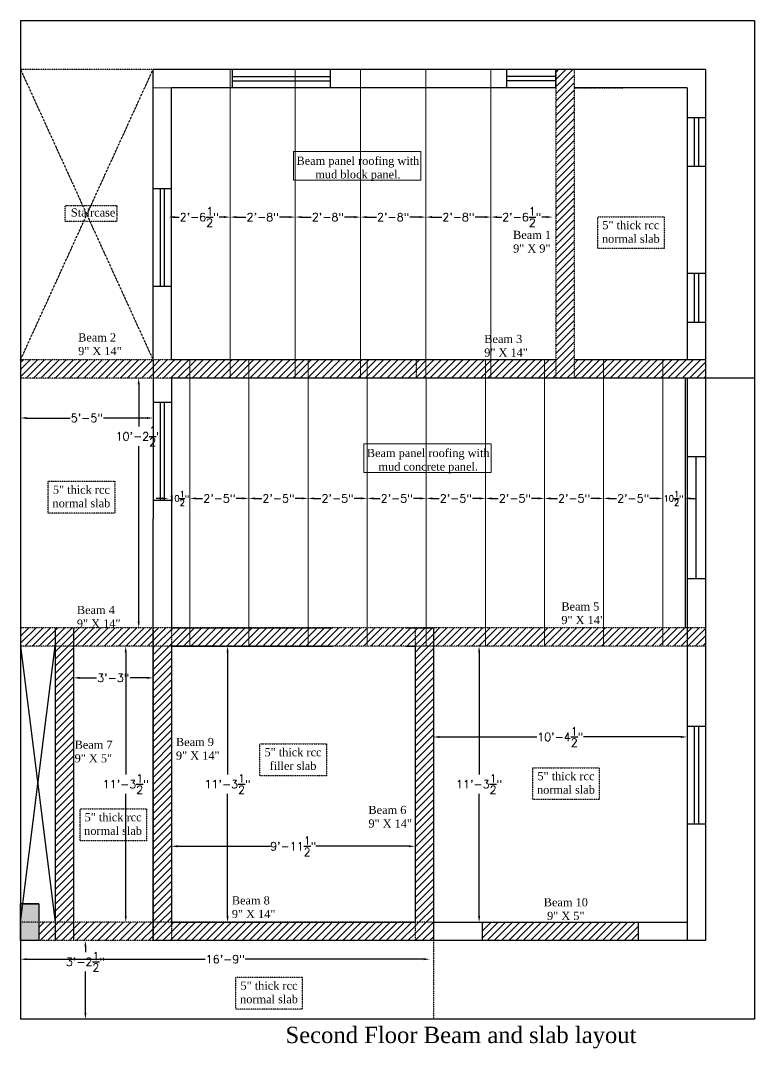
# Model space of a CAD drawing. Header units: inches. Extents: x 3138 to 7643, y -2566 to -151.
# Drawn here: x 6482 to 6842, y -2566 to -2061 of the extents above; entities that cross this region are included whole.
import ezdxf

# ---------------------------------------------------------------- set-up
doc = ezdxf.new("R2010")
doc.units = ezdxf.units.IN
doc.header["$LTSCALE"] = 0.1
doc.header["$MEASUREMENT"] = 0
doc.linetypes.add('DASHED', pattern=[0.75, 0.5, -0.25])
doc.linetypes.add('DASHED2', pattern=[0.375, 0.25, -0.125])
doc.layers.add('MH - Beam and slab layout', color=7, linetype='Continuous')
doc.layers.add('MH - Beams', color=3, linetype='DASHED2')
doc.layers.add('MH - Beam panel roof', color=5, linetype='Continuous', lineweight=0)
doc.styles.get("Standard").update_dxf_attribs({"font": 'Romanc.shx'})
doc.dimstyles.get("Standard").update_dxf_attribs({"dimtxt": 6, "dimasz": 3, "dimexe": 0, "dimexo": 0.0625, "dimgap": 0.09, "dimtad": 0, "dimtih": 1, "dimtoh": 1, "dimdec": 1, "dimzin": 0, "dimdsep": 46, "dimlunit": 4, "dimtxsty": 'Standard', "dimblk": 'DOT', "dimcen": 0.09, "dimse1": 1, "dimse2": 1, "dimadec": 0, "dimazin": 0, "dimtfac": 1, "dimtdec": 1, "dimtofl": 0, "dimtmove": 0, "dimatfit": 3, "dimldrblk": 'DOT', "dimfxl": 1, "dimtolj": 1, "dimtzin": 0, "dimarcsym": 0})
pattern_1 = [(45, (-21.2943, -1067.0794), (-1.76776695, 1.76776695), [])]

# ---------------------------------------------------------------- blocks, each defined once
blk = doc.blocks.new('*D448')
at = {"layer": 'Defpoints', "color": 0}
for p in [(6555.81, -2436.05), (6675.31, -2436.05), (6675.31, -2466.51)]:
    blk.add_point(p, dxfattribs=at)
at = {"layer": 'MH - Beam and slab layout', "color": 0, "lineweight": -2}
for p, q in [((6558.81, -2466.51), (6604.42, -2466.51)), ((6672.31, -2466.51), (6626.7, -2466.51))]:
    blk.add_line(p, q, dxfattribs=at)
at = {"layer": 'MH - Beam and slab layout', "color": 0}
for points in [[(6558.81, -2466.01), (6558.81, -2467.01), (6555.81, -2466.51)], [(6672.31, -2467.01), (6672.31, -2466.01), (6675.31, -2466.51)]]:
    blk.add_solid(points, dxfattribs=at)
at = {"layer": 'MH - Beam and slab layout', "color": 0, "insert": (6615.56, -2466.51), "char_height": 4, "attachment_point": 5}
blk.add_mtext('\\A1;9\'-11{\\H1.000000x;\\S1/2;}"', dxfattribs=at)
blk = doc.blocks.new('_Dot')
at = {"color": 0, "linetype": 'ByBlock', "lineweight": -2}
blk.add_line((-0.5, 0), (-1, 0), dxfattribs=at)
at = {"color": 0, "linetype": 'ByBlock', "const_width": 0.5}
blk.add_lwpolyline([(-0.25, 0, 1), (0.25, 0, 1)], format="xyb", close=True, dxfattribs=at)
blk = doc.blocks.new('*D449')
at = {"layer": 'Defpoints', "color": 0}
for p in [(6589.81, -2368.3), (6577.81, -2503.8), (6583.36, -2503.8)]:
    blk.add_point(p, dxfattribs=at)
at = {"layer": 'MH - Beam and slab layout', "color": 0, "lineweight": -2}
for p, q in [((6583.36, -2371.3), (6583.36, -2431.3)), ((6583.36, -2500.8), (6583.36, -2440.81))]:
    blk.add_line(p, q, dxfattribs=at)
at = {"layer": 'MH - Beam and slab layout', "color": 0}
for points in [[(6583.86, -2371.3), (6582.86, -2371.3), (6583.36, -2368.3)], [(6582.86, -2500.8), (6583.86, -2500.8), (6583.36, -2503.8)]]:
    blk.add_solid(points, dxfattribs=at)
at = {"layer": 'MH - Beam and slab layout', "color": 0, "insert": (6583.36, -2436.05), "char_height": 4, "attachment_point": 5}
blk.add_mtext('\\A1;11\'-3{\\H1.000000x;\\S1/2;}"', dxfattribs=at)
blk = doc.blocks.new('*D450')
at = {"layer": 'Defpoints', "color": 0}
for p in [(6684.31, -2415.74), (6808.81, -2412.87), (6808.81, -2415.74)]:
    blk.add_point(p, dxfattribs=at)
at = {"layer": 'MH - Beam and slab layout', "color": 0, "lineweight": -2}
for p, q in [((6687.31, -2412.87), (6735.14, -2412.87)), ((6805.81, -2412.87), (6757.99, -2412.87))]:
    blk.add_line(p, q, dxfattribs=at)
at = {"layer": 'MH - Beam and slab layout', "color": 0}
for points in [[(6687.31, -2412.37), (6687.31, -2413.37), (6684.31, -2412.87)], [(6805.81, -2413.37), (6805.81, -2412.37), (6808.81, -2412.87)]]:
    blk.add_solid(points, dxfattribs=at)
at = {"layer": 'MH - Beam and slab layout', "color": 0, "insert": (6746.56, -2412.87), "char_height": 4, "attachment_point": 5}
blk.add_mtext('\\A1;10\'-4{\\H1.000000x;\\S1/2;}"', dxfattribs=at)
blk = doc.blocks.new('*D451')
at = {"layer": 'Defpoints', "color": 0}
for p in [(6706.35, -2368.3), (6706.35, -2503.8), (6706.76, -2503.8)]:
    blk.add_point(p, dxfattribs=at)
at = {"layer": 'MH - Beam and slab layout', "color": 0, "lineweight": -2}
for p, q in [((6706.76, -2371.3), (6706.76, -2431.3)), ((6706.76, -2500.8), (6706.76, -2440.81))]:
    blk.add_line(p, q, dxfattribs=at)
at = {"layer": 'MH - Beam and slab layout', "color": 0}
for points in [[(6707.26, -2371.3), (6706.26, -2371.3), (6706.76, -2368.3)], [(6706.26, -2500.8), (6707.26, -2500.8), (6706.76, -2503.8)]]:
    blk.add_solid(points, dxfattribs=at)
at = {"layer": 'MH - Beam and slab layout', "color": 0, "insert": (6706.76, -2436.05), "char_height": 4, "attachment_point": 5}
blk.add_mtext('\\A1;11\'-3{\\H1.000000x;\\S1/2;}"', dxfattribs=at)
blk = doc.blocks.new('*D452')
at = {"layer": 'Defpoints', "color": 0}
for p in [(6496.73, -2236.8), (6496.73, -2359.3), (6539.75, -2359.3)]:
    blk.add_point(p, dxfattribs=at)
at = {"layer": 'MH - Beam and slab layout', "color": 0, "lineweight": -2}
for p, q in [((6539.75, -2239.8), (6539.75, -2260.59)), ((6539.75, -2356.3), (6539.75, -2270.1))]:
    blk.add_line(p, q, dxfattribs=at)
at = {"layer": 'MH - Beam and slab layout', "color": 0}
for points in [[(6540.25, -2239.8), (6539.25, -2239.8), (6539.75, -2236.8)], [(6539.25, -2356.3), (6540.25, -2356.3), (6539.75, -2359.3)]]:
    blk.add_solid(points, dxfattribs=at)
at = {"layer": 'MH - Beam and slab layout', "color": 0, "insert": (6539.75, -2265.35), "char_height": 4, "attachment_point": 5}
blk.add_mtext('\\A1;10\'-2{\\H1.000000x;\\S1/2;}"', dxfattribs=at)
blk = doc.blocks.new('*D453')
at = {"layer": 'Defpoints', "color": 0}
for p in [(6504.37, -2368.3), (6504.37, -2503.8), (6533.39, -2503.8)]:
    blk.add_point(p, dxfattribs=at)
at = {"layer": 'MH - Beam and slab layout', "color": 0, "lineweight": -2}
for p, q in [((6533.39, -2371.3), (6533.39, -2431.3)), ((6533.39, -2500.8), (6533.39, -2440.81))]:
    blk.add_line(p, q, dxfattribs=at)
at = {"layer": 'MH - Beam and slab layout', "color": 0}
for points in [[(6533.89, -2371.3), (6532.89, -2371.3), (6533.39, -2368.3)], [(6532.89, -2500.8), (6533.89, -2500.8), (6533.39, -2503.8)]]:
    blk.add_solid(points, dxfattribs=at)
at = {"layer": 'MH - Beam and slab layout', "color": 0, "insert": (6533.39, -2436.05), "char_height": 4, "attachment_point": 5}
blk.add_mtext('\\A1;11\'-3{\\H1.000000x;\\S1/2;}"', dxfattribs=at)
blk = doc.blocks.new('*D454')
at = {"layer": 'Defpoints', "color": 0}
for p in [(6507.81, -2384.12), (6546.81, -2383.86), (6546.81, -2384.12)]:
    blk.add_point(p, dxfattribs=at)
at = {"layer": 'MH - Beam and slab layout', "color": 0, "lineweight": -2}
for p, q in [((6510.81, -2383.86), (6519.13, -2383.86)), ((6543.81, -2383.86), (6535.5, -2383.86))]:
    blk.add_line(p, q, dxfattribs=at)
at = {"layer": 'MH - Beam and slab layout', "color": 0}
for points in [[(6510.81, -2383.36), (6510.81, -2384.36), (6507.81, -2383.86)], [(6543.81, -2384.36), (6543.81, -2383.36), (6546.81, -2383.86)]]:
    blk.add_solid(points, dxfattribs=at)
at = {"layer": 'MH - Beam and slab layout', "color": 0, "insert": (6527.31, -2383.86), "char_height": 4, "attachment_point": 5}
blk.add_mtext('\\A1;3\'-3"', dxfattribs=at)
blk = doc.blocks.new('*D455')
at = {"layer": 'Defpoints', "color": 0}
for p in [(6481.81, -2521.92), (6682.62, -2523.44), (6481.81, -2532.05)]:
    blk.add_point(p, dxfattribs=at)
at = {"layer": 'MH - Beam and slab layout', "color": 0, "lineweight": -2}
for p, q in [((6484.81, -2521.92), (6572.41, -2521.92)), ((6679.62, -2521.92), (6592.02, -2521.92))]:
    blk.add_line(p, q, dxfattribs=at)
at = {"layer": 'MH - Beam and slab layout', "color": 0}
for points in [[(6484.81, -2521.42), (6484.81, -2522.42), (6481.81, -2521.92)], [(6679.62, -2522.42), (6679.62, -2521.42), (6682.62, -2521.92)]]:
    blk.add_solid(points, dxfattribs=at)
at = {"layer": 'MH - Beam and slab layout', "color": 0, "insert": (6582.22, -2521.92), "char_height": 4, "attachment_point": 5}
blk.add_mtext('\\A1;16\'-9"', dxfattribs=at)
blk = doc.blocks.new('*D456')
at = {"layer": 'Defpoints', "color": 0}
for p in [(6513.62, -2512.8), (6513.05, -2551.3), (6513.62, -2551.3)]:
    blk.add_point(p, dxfattribs=at)
at = {"layer": 'MH - Beam and slab layout', "color": 0, "lineweight": -2}
for p, q in [((6513.62, -2515.8), (6513.62, -2518.46)), ((6513.62, -2548.3), (6513.62, -2527.97))]:
    blk.add_line(p, q, dxfattribs=at)
at = {"layer": 'MH - Beam and slab layout', "color": 0}
for points in [[(6514.12, -2515.8), (6513.12, -2515.8), (6513.62, -2512.8)], [(6513.12, -2548.3), (6514.12, -2548.3), (6513.62, -2551.3)]]:
    blk.add_solid(points, dxfattribs=at)
at = {"layer": 'MH - Beam and slab layout', "color": 0, "insert": (6513.62, -2523.21), "char_height": 4, "attachment_point": 5}
blk.add_mtext('\\A1;3\'-2{\\H1.000000x;\\S1/2;}"', dxfattribs=at)
blk = doc.blocks.new('*D457')
at = {"layer": 'Defpoints', "color": 0}
for p in [(6481.81, -2254.99), (6546.81, -2254.99), (6546.81, -2256.34)]:
    blk.add_point(p, dxfattribs=at)
at = {"layer": 'MH - Beam and slab layout', "color": 0, "lineweight": -2}
for p, q in [((6484.81, -2256.34), (6506.13, -2256.34)), ((6543.81, -2256.34), (6522.5, -2256.34))]:
    blk.add_line(p, q, dxfattribs=at)
at = {"layer": 'MH - Beam and slab layout', "color": 0}
for points in [[(6484.81, -2255.84), (6484.81, -2256.84), (6481.81, -2256.34)], [(6543.81, -2256.84), (6543.81, -2255.84), (6546.81, -2256.34)]]:
    blk.add_solid(points, dxfattribs=at)
at = {"layer": 'MH - Beam and slab layout', "color": 0, "insert": (6514.31, -2256.34), "char_height": 4, "attachment_point": 5}
blk.add_mtext('\\A1;5\'-5"', dxfattribs=at)
blk = doc.blocks.new('*D547')
at = {"layer": 'Defpoints', "color": 0}
for p in [(6584.58, -2153.23), (6616.58, -2153.23), (6616.58, -2157.74)]:
    blk.add_point(p, dxfattribs=at)
at = {"layer": 'MH - Beam and slab layout', "color": 0, "lineweight": -2}
for p, q in [((6587.58, -2157.74), (6592.39, -2157.74)), ((6613.58, -2157.74), (6608.76, -2157.74))]:
    blk.add_line(p, q, dxfattribs=at)
at = {"layer": 'MH - Beam and slab layout', "color": 0}
for points in [[(6587.58, -2157.24), (6587.58, -2158.24), (6584.58, -2157.74)], [(6613.58, -2158.24), (6613.58, -2157.24), (6616.58, -2157.74)]]:
    blk.add_solid(points, dxfattribs=at)
at = {"layer": 'MH - Beam and slab layout', "color": 0, "insert": (6600.58, -2157.74), "char_height": 4, "attachment_point": 5}
blk.add_mtext('\\A1;2\'-8"', dxfattribs=at)
blk = doc.blocks.new('*D548')
at = {"layer": 'Defpoints', "color": 0}
for p in [(6616.58, -2153.23), (6648.58, -2153.23), (6648.58, -2157.74)]:
    blk.add_point(p, dxfattribs=at)
at = {"layer": 'MH - Beam and slab layout', "color": 0, "lineweight": -2}
for p, q in [((6619.58, -2157.74), (6624.39, -2157.74)), ((6645.58, -2157.74), (6640.76, -2157.74))]:
    blk.add_line(p, q, dxfattribs=at)
at = {"layer": 'MH - Beam and slab layout', "color": 0}
for points in [[(6619.58, -2157.24), (6619.58, -2158.24), (6616.58, -2157.74)], [(6645.58, -2158.24), (6645.58, -2157.24), (6648.58, -2157.74)]]:
    blk.add_solid(points, dxfattribs=at)
at = {"layer": 'MH - Beam and slab layout', "color": 0, "insert": (6632.58, -2157.74), "char_height": 4, "attachment_point": 5}
blk.add_mtext('\\A1;2\'-8"', dxfattribs=at)
blk = doc.blocks.new('*D549')
at = {"layer": 'Defpoints', "color": 0}
for p in [(6648.58, -2153.23), (6680.58, -2153.23), (6680.58, -2157.74)]:
    blk.add_point(p, dxfattribs=at)
at = {"layer": 'MH - Beam and slab layout', "color": 0, "lineweight": -2}
for p, q in [((6651.58, -2157.74), (6656.39, -2157.74)), ((6677.58, -2157.74), (6672.76, -2157.74))]:
    blk.add_line(p, q, dxfattribs=at)
at = {"layer": 'MH - Beam and slab layout', "color": 0}
for points in [[(6651.58, -2157.24), (6651.58, -2158.24), (6648.58, -2157.74)], [(6677.58, -2158.24), (6677.58, -2157.24), (6680.58, -2157.74)]]:
    blk.add_solid(points, dxfattribs=at)
at = {"layer": 'MH - Beam and slab layout', "color": 0, "insert": (6664.58, -2157.74), "char_height": 4, "attachment_point": 5}
blk.add_mtext('\\A1;2\'-8"', dxfattribs=at)
blk = doc.blocks.new('*D550')
at = {"layer": 'Defpoints', "color": 0}
for p in [(6680.58, -2153.23), (6712.58, -2153.23), (6712.58, -2157.74)]:
    blk.add_point(p, dxfattribs=at)
at = {"layer": 'MH - Beam and slab layout', "color": 0, "lineweight": -2}
for p, q in [((6683.58, -2157.74), (6688.39, -2157.74)), ((6709.58, -2157.74), (6704.76, -2157.74))]:
    blk.add_line(p, q, dxfattribs=at)
at = {"layer": 'MH - Beam and slab layout', "color": 0}
for points in [[(6683.58, -2157.24), (6683.58, -2158.24), (6680.58, -2157.74)], [(6709.58, -2158.24), (6709.58, -2157.24), (6712.58, -2157.74)]]:
    blk.add_solid(points, dxfattribs=at)
at = {"layer": 'MH - Beam and slab layout', "color": 0, "insert": (6696.58, -2157.74), "char_height": 4, "attachment_point": 5}
blk.add_mtext('\\A1;2\'-8"', dxfattribs=at)
blk = doc.blocks.new('*D551')
at = {"layer": 'Defpoints', "color": 0}
for p in [(6712.58, -2153.23), (6742.83, -2153.23), (6742.83, -2157.74)]:
    blk.add_point(p, dxfattribs=at)
at = {"layer": 'MH - Beam and slab layout', "color": 0, "lineweight": -2}
for p, q in [((6715.58, -2157.74), (6717.9, -2157.74)), ((6739.83, -2157.74), (6737.5, -2157.74))]:
    blk.add_line(p, q, dxfattribs=at)
at = {"layer": 'MH - Beam and slab layout', "color": 0}
for points in [[(6715.58, -2157.24), (6715.58, -2158.24), (6712.58, -2157.74)], [(6739.83, -2158.24), (6739.83, -2157.24), (6742.83, -2157.74)]]:
    blk.add_solid(points, dxfattribs=at)
at = {"layer": 'MH - Beam and slab layout', "color": 0, "insert": (6727.7, -2157.74), "char_height": 4, "attachment_point": 5}
blk.add_mtext('\\A1;2\'-6{\\H1.000000x;\\S1/2;}"', dxfattribs=at)
blk = doc.blocks.new('*D554')
at = {"layer": 'Defpoints', "color": 0}
for p in [(6554.33, -2153.23), (6584.58, -2153.23), (6584.58, -2157.74)]:
    blk.add_point(p, dxfattribs=at)
at = {"layer": 'MH - Beam and slab layout', "color": 0, "lineweight": -2}
for p, q in [((6557.33, -2157.74), (6559.65, -2157.74)), ((6581.58, -2157.74), (6579.25, -2157.74))]:
    blk.add_line(p, q, dxfattribs=at)
at = {"layer": 'MH - Beam and slab layout', "color": 0}
for points in [[(6557.33, -2157.24), (6557.33, -2158.24), (6554.33, -2157.74)], [(6581.58, -2158.24), (6581.58, -2157.24), (6584.58, -2157.74)]]:
    blk.add_solid(points, dxfattribs=at)
at = {"layer": 'MH - Beam and slab layout', "color": 0, "insert": (6569.45, -2157.74), "char_height": 4, "attachment_point": 5}
blk.add_mtext('\\A1;2\'-6{\\H1.000000x;\\S1/2;}"', dxfattribs=at)
blk = doc.blocks.new('*D555')
at = {"layer": 'Defpoints', "color": 0}
for p in [(6564.83, -2290.98), (6593.83, -2290.98), (6593.83, -2295.8)]:
    blk.add_point(p, dxfattribs=at)
at = {"layer": 'MH - Beam and slab layout', "color": 0, "lineweight": -2}
for p, q in [((6567.83, -2295.8), (6571.14, -2295.8)), ((6590.83, -2295.8), (6587.51, -2295.8))]:
    blk.add_line(p, q, dxfattribs=at)
at = {"layer": 'MH - Beam and slab layout', "color": 0}
for points in [[(6567.83, -2295.3), (6567.83, -2296.3), (6564.83, -2295.8)], [(6590.83, -2296.3), (6590.83, -2295.3), (6593.83, -2295.8)]]:
    blk.add_solid(points, dxfattribs=at)
at = {"layer": 'MH - Beam and slab layout', "color": 0, "insert": (6579.33, -2295.8), "char_height": 4, "attachment_point": 5}
blk.add_mtext('\\A1;2\'-5"', dxfattribs=at)
blk = doc.blocks.new('*D556')
at = {"layer": 'Defpoints', "color": 0}
for p in [(6593.83, -2290.98), (6622.83, -2290.98), (6622.83, -2295.8)]:
    blk.add_point(p, dxfattribs=at)
at = {"layer": 'MH - Beam and slab layout', "color": 0, "lineweight": -2}
for p, q in [((6596.83, -2295.8), (6600.14, -2295.8)), ((6619.83, -2295.8), (6616.51, -2295.8))]:
    blk.add_line(p, q, dxfattribs=at)
at = {"layer": 'MH - Beam and slab layout', "color": 0}
for points in [[(6596.83, -2295.3), (6596.83, -2296.3), (6593.83, -2295.8)], [(6619.83, -2296.3), (6619.83, -2295.3), (6622.83, -2295.8)]]:
    blk.add_solid(points, dxfattribs=at)
at = {"layer": 'MH - Beam and slab layout', "color": 0, "insert": (6608.33, -2295.8), "char_height": 4, "attachment_point": 5}
blk.add_mtext('\\A1;2\'-5"', dxfattribs=at)
blk = doc.blocks.new('*D557')
at = {"layer": 'Defpoints', "color": 0}
for p in [(6622.83, -2290.98), (6651.83, -2290.98), (6651.83, -2295.8)]:
    blk.add_point(p, dxfattribs=at)
at = {"layer": 'MH - Beam and slab layout', "color": 0, "lineweight": -2}
for p, q in [((6625.83, -2295.8), (6629.14, -2295.8)), ((6648.83, -2295.8), (6645.51, -2295.8))]:
    blk.add_line(p, q, dxfattribs=at)
at = {"layer": 'MH - Beam and slab layout', "color": 0}
for points in [[(6625.83, -2295.3), (6625.83, -2296.3), (6622.83, -2295.8)], [(6648.83, -2296.3), (6648.83, -2295.3), (6651.83, -2295.8)]]:
    blk.add_solid(points, dxfattribs=at)
at = {"layer": 'MH - Beam and slab layout', "color": 0, "insert": (6637.33, -2295.8), "char_height": 4, "attachment_point": 5}
blk.add_mtext('\\A1;2\'-5"', dxfattribs=at)
blk = doc.blocks.new('*D558')
at = {"layer": 'Defpoints', "color": 0}
for p in [(6651.83, -2290.98), (6680.83, -2290.98), (6680.83, -2295.8)]:
    blk.add_point(p, dxfattribs=at)
at = {"layer": 'MH - Beam and slab layout', "color": 0, "lineweight": -2}
for p, q in [((6654.83, -2295.8), (6658.14, -2295.8)), ((6677.83, -2295.8), (6674.51, -2295.8))]:
    blk.add_line(p, q, dxfattribs=at)
at = {"layer": 'MH - Beam and slab layout', "color": 0}
for points in [[(6654.83, -2295.3), (6654.83, -2296.3), (6651.83, -2295.8)], [(6677.83, -2296.3), (6677.83, -2295.3), (6680.83, -2295.8)]]:
    blk.add_solid(points, dxfattribs=at)
at = {"layer": 'MH - Beam and slab layout', "color": 0, "insert": (6666.33, -2295.8), "char_height": 4, "attachment_point": 5}
blk.add_mtext('\\A1;2\'-5"', dxfattribs=at)
blk = doc.blocks.new('*D559')
at = {"layer": 'Defpoints', "color": 0}
for p in [(6680.83, -2290.98), (6709.83, -2290.98), (6709.83, -2295.8)]:
    blk.add_point(p, dxfattribs=at)
at = {"layer": 'MH - Beam and slab layout', "color": 0, "lineweight": -2}
for p, q in [((6683.83, -2295.8), (6687.14, -2295.8)), ((6706.83, -2295.8), (6703.51, -2295.8))]:
    blk.add_line(p, q, dxfattribs=at)
at = {"layer": 'MH - Beam and slab layout', "color": 0}
for points in [[(6683.83, -2295.3), (6683.83, -2296.3), (6680.83, -2295.8)], [(6706.83, -2296.3), (6706.83, -2295.3), (6709.83, -2295.8)]]:
    blk.add_solid(points, dxfattribs=at)
at = {"layer": 'MH - Beam and slab layout', "color": 0, "insert": (6695.33, -2295.8), "char_height": 4, "attachment_point": 5}
blk.add_mtext('\\A1;2\'-5"', dxfattribs=at)
blk = doc.blocks.new('*D560')
at = {"layer": 'Defpoints', "color": 0}
for p in [(6709.83, -2290.98), (6738.83, -2290.98), (6738.83, -2295.8)]:
    blk.add_point(p, dxfattribs=at)
at = {"layer": 'MH - Beam and slab layout', "color": 0, "lineweight": -2}
for p, q in [((6712.83, -2295.8), (6716.14, -2295.8)), ((6735.83, -2295.8), (6732.51, -2295.8))]:
    blk.add_line(p, q, dxfattribs=at)
at = {"layer": 'MH - Beam and slab layout', "color": 0}
for points in [[(6712.83, -2295.3), (6712.83, -2296.3), (6709.83, -2295.8)], [(6735.83, -2296.3), (6735.83, -2295.3), (6738.83, -2295.8)]]:
    blk.add_solid(points, dxfattribs=at)
at = {"layer": 'MH - Beam and slab layout', "color": 0, "insert": (6724.33, -2295.8), "char_height": 4, "attachment_point": 5}
blk.add_mtext('\\A1;2\'-5"', dxfattribs=at)
blk = doc.blocks.new('*D561')
at = {"layer": 'Defpoints', "color": 0}
for p in [(6738.83, -2290.98), (6767.83, -2290.98), (6767.83, -2295.8)]:
    blk.add_point(p, dxfattribs=at)
at = {"layer": 'MH - Beam and slab layout', "color": 0, "lineweight": -2}
for p, q in [((6741.83, -2295.8), (6745.14, -2295.8)), ((6764.83, -2295.8), (6761.51, -2295.8))]:
    blk.add_line(p, q, dxfattribs=at)
at = {"layer": 'MH - Beam and slab layout', "color": 0}
for points in [[(6741.83, -2295.3), (6741.83, -2296.3), (6738.83, -2295.8)], [(6764.83, -2296.3), (6764.83, -2295.3), (6767.83, -2295.8)]]:
    blk.add_solid(points, dxfattribs=at)
at = {"layer": 'MH - Beam and slab layout', "color": 0, "insert": (6753.33, -2295.8), "char_height": 4, "attachment_point": 5}
blk.add_mtext('\\A1;2\'-5"', dxfattribs=at)
blk = doc.blocks.new('*D562')
at = {"layer": 'Defpoints', "color": 0}
for p in [(6767.83, -2290.98), (6796.83, -2290.98), (6796.83, -2295.8)]:
    blk.add_point(p, dxfattribs=at)
at = {"layer": 'MH - Beam and slab layout', "color": 0, "lineweight": -2}
for p, q in [((6770.83, -2295.8), (6774.14, -2295.8)), ((6793.83, -2295.8), (6790.51, -2295.8))]:
    blk.add_line(p, q, dxfattribs=at)
at = {"layer": 'MH - Beam and slab layout', "color": 0}
for points in [[(6770.83, -2295.3), (6770.83, -2296.3), (6767.83, -2295.8)], [(6793.83, -2296.3), (6793.83, -2295.3), (6796.83, -2295.8)]]:
    blk.add_solid(points, dxfattribs=at)
at = {"layer": 'MH - Beam and slab layout', "color": 0, "insert": (6782.33, -2295.8), "char_height": 4, "attachment_point": 5}
blk.add_mtext('\\A1;2\'-5"', dxfattribs=at)
blk = doc.blocks.new('*D563')
at = {"layer": 'Defpoints', "color": 0}
for p in [(6554.33, -2292.11), (6564.83, -2290.98), (6564.83, -2295.8)]:
    blk.add_point(p, dxfattribs=at)
at = {"layer": 'MH - Beam and slab layout', "color": 0, "lineweight": -2}
for p, q in [((6551.33, -2295.8), (6548.33, -2295.8)), ((6567.83, -2295.8), (6570.83, -2295.8))]:
    blk.add_line(p, q, dxfattribs=at)
at = {"layer": 'MH - Beam and slab layout', "color": 0}
for points in [[(6551.33, -2296.3), (6551.33, -2295.3), (6554.33, -2295.8)], [(6567.83, -2295.3), (6567.83, -2296.3), (6564.83, -2295.8)]]:
    blk.add_solid(points, dxfattribs=at)
at = {"layer": 'MH - Beam and slab layout', "color": 0, "insert": (6559.58, -2295.8), "char_height": 3, "attachment_point": 5}
blk.add_mtext('\\A1;10{\\H1.000000x;\\S1/2;}"', dxfattribs=at)
blk = doc.blocks.new('*D564')
at = {"layer": 'Defpoints', "color": 0}
for p in [(6796.83, -2292.11), (6807.33, -2290.98), (6807.33, -2295.8)]:
    blk.add_point(p, dxfattribs=at)
at = {"layer": 'MH - Beam and slab layout', "color": 0, "lineweight": -2}
for p, q in [((6793.83, -2295.8), (6790.83, -2295.8)), ((6810.33, -2295.8), (6813.33, -2295.8))]:
    blk.add_line(p, q, dxfattribs=at)
at = {"layer": 'MH - Beam and slab layout', "color": 0}
for points in [[(6793.83, -2296.3), (6793.83, -2295.3), (6796.83, -2295.8)], [(6810.33, -2295.3), (6810.33, -2296.3), (6807.33, -2295.8)]]:
    blk.add_solid(points, dxfattribs=at)
at = {"layer": 'MH - Beam and slab layout', "color": 0, "insert": (6802.08, -2295.8), "char_height": 3, "attachment_point": 5}
blk.add_mtext('\\A1;10{\\H1.000000x;\\S1/2;}"', dxfattribs=at)

msp = doc.modelspace()

# ---------------------------------------------------------------- hatches: boundary and pattern name
msp.add_hatch(color=256).paths.add_polyline_path([(6481.81, -2494.8), (6490.81, -2494.8), (6490.81, -2512.8), (6481.81, -2512.8)])
at = {"layer": 'MH - Beam and slab layout', "linetype": 'DASHED'}
h = msp.add_hatch(dxfattribs=at)
h.set_pattern_fill('ANSI31', color=256, scale=20, style=0)
h.set_pattern_definition(pattern_1)
h.paths.add_polyline_path([(6753.31, -2227.8), (6753.31, -2161.3), (6753.31, -2156.8), (6753.31, -2094.3), (6753.31, -2085.3), (6744.31, -2085.3), (6744.31, -2088.8), (6744.31, -2090.8), (6744.31, -2094.3), (6744.31, -2227.8), (6744.31, -2236.8), (6753.31, -2236.8)])
h = msp.add_hatch(dxfattribs=at)
h.set_pattern_fill('ANSI31', color=256, scale=20, style=0)
h.set_pattern_definition(pattern_1)
h.paths.add_polyline_path([(6546.81, -2236.8), (6546.81, -2227.8), (6481.81, -2227.8), (6481.81, -2236.8)])
at = {"layer": 'MH - Beam and slab layout'}
h = msp.add_hatch(dxfattribs=at)
h.set_pattern_fill('ANSI31', color=256, scale=20, style=0)
h.set_pattern_definition(pattern_1)
h.paths.add_polyline_path([(6675.81, -2236.8), (6675.81, -2227.8), (6555.81, -2227.8), (6546.81, -2227.8), (6546.81, -2236.8), (6555.81, -2236.8), (6591.81, -2236.8), (6627.81, -2236.8), (6663.81, -2236.8)])
at = {"layer": 'MH - Beam and slab layout', "linetype": 'DASHED'}
h = msp.add_hatch(dxfattribs=at)
h.set_pattern_fill('ANSI31', color=256, scale=20, style=0)
h.set_pattern_definition(pattern_1)
h.paths.add_polyline_path([(6744.31, -2236.8), (6744.31, -2227.8), (6708.31, -2227.8), (6675.81, -2227.8), (6675.81, -2236.8), (6699.81, -2236.8), (6708.31, -2236.8), (6735.81, -2236.8)])
h = msp.add_hatch(dxfattribs=at)
h.set_pattern_fill('ANSI31', color=256, scale=20, style=0)
h.set_pattern_definition(pattern_1)
h.paths.add_polyline_path([(6817.81, -2236.8), (6817.81, -2227.8), (6808.81, -2227.8), (6753.31, -2227.8), (6753.31, -2236.8), (6771.81, -2236.8), (6807.81, -2236.8), (6808.81, -2236.8)])
h = msp.add_hatch(dxfattribs=at)
h.set_pattern_fill('ANSI31', color=256, scale=20, style=0)
h.set_pattern_definition(pattern_1)
h.paths.add_polyline_path([(6546.81, -2368.3), (6546.81, -2359.3), (6481.81, -2359.3), (6481.81, -2368.3)])
h = msp.add_hatch(dxfattribs=at)
h.set_pattern_fill('ANSI31', color=256, scale=20, style=0)
h.set_pattern_definition(pattern_1)
h.paths.add_polyline_path([(6555.81, -2368.3), (6555.81, -2359.3), (6546.81, -2359.3), (6546.81, -2368.3)])
h = msp.add_hatch(dxfattribs=at)
h.set_pattern_fill('ANSI31', color=256, scale=20, style=0)
h.set_pattern_definition(pattern_1)
h.paths.add_polyline_path([(6675.31, -2368.3), (6675.31, -2359.3), (6670.81, -2359.3), (6663.81, -2359.3), (6634.81, -2359.3), (6627.81, -2359.3), (6591.81, -2359.3), (6555.81, -2359.3), (6555.81, -2368.3), (6577.81, -2368.3), (6601.81, -2368.3), (6634.81, -2368.3), (6670.81, -2368.3)])
h = msp.add_hatch(dxfattribs=at)
h.set_pattern_fill('ANSI31', color=256, scale=20, style=0)
h.set_pattern_definition(pattern_1)
h.paths.add_polyline_path([(6684.31, -2368.3), (6684.31, -2359.3), (6675.31, -2359.3), (6675.31, -2368.3)])
h = msp.add_hatch(dxfattribs=at)
h.set_pattern_fill('ANSI31', color=256, scale=20, style=0)
h.set_pattern_definition(pattern_1)
h.paths.add_polyline_path([(6808.81, -2368.3), (6808.81, -2359.3), (6807.81, -2359.3), (6771.81, -2359.3), (6735.81, -2359.3), (6699.81, -2359.3), (6684.31, -2359.3), (6684.31, -2368.3)])
h = msp.add_hatch(dxfattribs=at)
h.set_pattern_fill('ANSI31', color=256, scale=20, style=0)
h.set_pattern_definition(pattern_1)
h.paths.add_polyline_path([(6817.81, -2368.3), (6817.81, -2359.3), (6808.81, -2359.3), (6808.81, -2368.3)])
h = msp.add_hatch(dxfattribs=at)
h.set_pattern_fill('ANSI31', color=256, scale=20, style=0)
h.set_pattern_definition(pattern_1)
h.paths.add_polyline_path([(6507.81, -2503.8), (6507.81, -2368.3), (6498.81, -2368.3), (6498.81, -2503.8)])
h = msp.add_hatch(dxfattribs=at)
h.set_pattern_fill('ANSI31', color=256, scale=20, style=0)
h.set_pattern_definition(pattern_1)
h.paths.add_polyline_path([(6555.81, -2503.8), (6555.81, -2503.8), (6555.81, -2368.3), (6546.81, -2368.3), (6546.81, -2503.8)])
h = msp.add_hatch(dxfattribs=at)
h.set_pattern_fill('ANSI31', color=256, scale=20, style=0)
h.set_pattern_definition(pattern_1)
h.paths.add_polyline_path([(6684.31, -2503.8), (6684.31, -2368.3), (6675.31, -2368.3), (6675.31, -2503.8)])
h = msp.add_hatch(dxfattribs=at)
h.set_pattern_fill('ANSI31', color=256, scale=20, style=0)
h.set_pattern_definition(pattern_1)
h.paths.add_polyline_path([(6546.81, -2512.8), (6546.81, -2512.8), (6546.81, -2503.8), (6490.81, -2503.8), (6490.81, -2512.8), (6490.81, -2512.8)])
h = msp.add_hatch(dxfattribs=at)
h.set_pattern_fill('ANSI31', color=256, scale=20, style=0)
h.set_pattern_definition(pattern_1)
h.paths.add_polyline_path([(6555.81, -2512.8), (6555.81, -2503.8), (6546.81, -2503.8), (6546.81, -2512.8), (6546.81, -2512.8), (6546.81, -2512.8)])
h = msp.add_hatch(dxfattribs=at)
h.set_pattern_fill('ANSI31', color=256, scale=20, style=0)
h.set_pattern_definition(pattern_1)
h.paths.add_polyline_path([(6675.31, -2512.8), (6675.31, -2503.8), (6555.81, -2503.8), (6555.81, -2503.8), (6555.81, -2512.8)])
h = msp.add_hatch(dxfattribs=at)
h.set_pattern_fill('ANSI31', color=256, scale=20, style=0)
h.set_pattern_definition(pattern_1)
h.paths.add_polyline_path([(6684.31, -2512.8), (6684.31, -2503.8), (6675.31, -2503.8), (6675.31, -2512.8)])
h = msp.add_hatch(dxfattribs=at)
h.set_pattern_fill('ANSI31', color=256, scale=20, style=0)
h.set_pattern_definition(pattern_1)
h.paths.add_polyline_path([(6784.81, -2512.8), (6784.81, -2503.8), (6708.31, -2503.8), (6708.31, -2512.8)])

# ---------------------------------------------------------------- linework, layer by layer
for p, q in [((6585.81, -2094.3), (6585.81, -2085.3)), ((6633.81, -2094.3), (6633.81, -2085.3)), ((6720.31, -2094.3), (6720.31, -2085.3)), ((6744.31, -2094.3), (6744.31, -2085.3)), ((6585.81, -2088.8), (6633.81, -2088.8)), ((6585.81, -2090.8), (6633.81, -2090.8)), ((6744.31, -2088.8), (6720.31, -2088.8)), ((6744.31, -2090.8), (6720.31, -2090.8)), ((6808.81, -2108.8), (6817.81, -2108.8)), ((6812.31, -2108.8), (6812.31, -2132.8)), ((6814.31, -2108.8), (6814.31, -2132.8)), ((6808.81, -2132.8), (6817.81, -2132.8)), ((6555.81, -2143.8), (6546.81, -2143.8)), ((6550.31, -2143.8), (6550.31, -2191.8)), ((6552.31, -2143.8), (6552.31, -2191.8)), ((6808.81, -2185.3), (6817.81, -2185.3)), ((6812.31, -2185.3), (6812.31, -2209.3)), ((6814.31, -2185.3), (6814.31, -2209.3)), ((6555.81, -2191.8), (6546.81, -2191.8)), ((6808.81, -2209.3), (6817.81, -2209.3)), ((6546.81, -2227.8), (6546.81, -2305.8)), ((6555.81, -2236.8), (6555.81, -2354.8)), ((6807.81, -2236.8), (6807.81, -2359.3)), ((6555.81, -2248.8), (6546.81, -2248.8)), ((6550.31, -2248.8), (6550.31, -2296.8)), ((6552.31, -2248.8), (6552.31, -2296.8)), ((6555.81, -2296.8), (6546.81, -2296.8)), ((6498.81, -2359.3), (6498.81, -2512.8)), ((6507.81, -2359.3), (6507.81, -2512.8)), ((6481.81, -2368.3), (6498.81, -2503.8)), ((6481.81, -2503.8), (6498.81, -2368.3)), ((6577.81, -2368.3), (6555.81, -2368.3)), ((6808.81, -2407.55), (6817.81, -2407.55)), ((6812.31, -2407.55), (6812.31, -2455.55)), ((6814.31, -2407.55), (6814.31, -2455.55)), ((6808.81, -2455.55), (6817.81, -2455.55)), ((6490.81, -2494.8), (6481.81, -2494.8)), ((6784.81, -2503.8), (6784.81, -2512.8)), ((6490.81, -2512.8), (6481.81, -2512.8))]:
    msp.add_line(p, q)
for points in [[(6481.81, -2061.3), (6841.81, -2061.3), (6841.81, -2551.3)], [(6481.81, -2061.3), (6481.81, -2551.3)], [(6817.81, -2085.3), (6546.81, -2085.3)], [(6546.81, -2227.8), (6546.81, -2085.3)], [(6817.81, -2085.3), (6817.81, -2242.38)], [(6555.81, -2227.8), (6555.81, -2094.3)], [(6744.31, -2094.3), (6555.81, -2094.3)], [(6808.81, -2094.3), (6753.31, -2094.3)], [(6808.81, -2094.3), (6808.81, -2156.8)], [(6808.81, -2132.8), (6808.81, -2227.8)], [(6708.31, -2227.8), (6555.81, -2227.8)], [(6744.31, -2227.8), (6708.31, -2227.8)], [(6817.81, -2227.8), (6753.31, -2227.8)], [(6708.31, -2236.8), (6555.81, -2236.8)], [(6841.81, -2236.8), (6708.31, -2236.8)], [(6753.31, -2236.8), (6744.31, -2236.8)], [(6808.81, -2236.8), (6808.81, -2503.8)], [(6817.81, -2242.38), (6817.81, -2512.8)], [(6817.81, -2512.8), (6546.81, -2512.8), (6546.81, -2305.8)], [(6555.81, -2354.8), (6555.81, -2359.3)], [(6555.81, -2359.3), (6634.81, -2359.3)], [(6670.81, -2359.3), (6684.31, -2359.3)], [(6684.31, -2359.3), (6684.31, -2503.8)], [(6555.81, -2368.3), (6634.81, -2368.3)], [(6555.81, -2368.3), (6555.81, -2503.8), (6675.31, -2503.8)], [(6577.81, -2368.3), (6601.81, -2368.3)], [(6670.81, -2368.3), (6675.31, -2368.3)], [(6675.31, -2368.3), (6675.31, -2503.8)], [(6490.81, -2494.8), (6490.81, -2512.8)], [(6684.31, -2503.8), (6808.81, -2503.8)], [(6841.81, -2551.3), (6481.81, -2551.3)]]:
    msp.add_lwpolyline(points)
msp.add_lwpolyline([(6481.81, -2494.8), (6490.81, -2494.8), (6490.81, -2512.8), (6481.81, -2512.8)], close=True)
for p, q in [((6546.81, -2085.3), (6481.81, -2085.3)), ((6481.81, -2085.3), (6546.81, -2227.8)), ((6481.81, -2227.8), (6546.81, -2085.3)), ((6777.31, -2085.3), (6753.31, -2085.3)), ((6753.31, -2094.3), (6777.31, -2094.3))]:
    msp.add_line(p, q, dxfattribs=at)
at = {"layer": 'MH - Beam and slab layout'}
for p, q in [((6817.81, -2275.34), (6808.81, -2275.34)), ((6813.31, -2335.33), (6813.31, -2275.34)), ((6817.81, -2335.33), (6808.81, -2335.33)), ((6684.31, -2503.8), (6684.31, -2512.8)), ((6708.31, -2503.8), (6708.31, -2512.8)), ((6784.81, -2503.8), (6784.81, -2512.8)), ((6808.81, -2503.8), (6808.81, -2512.8))]:
    msp.add_line(p, q, dxfattribs=at)
at = {"layer": 'MH - Beam and slab layout', "linetype": 'DASHED'}
for points in [[(6503.62, -2152.03), (6528.96, -2152.03), (6528.96, -2159.88), (6503.62, -2159.88)], [(6764.95, -2157.58), (6797.52, -2157.58), (6797.52, -2173.21), (6764.95, -2173.21)], [(6495.43, -2287.37), (6528, -2287.37), (6528, -2303), (6495.43, -2303)], [(6599.24, -2416.24), (6631.81, -2416.24), (6631.81, -2431.87), (6599.24, -2431.87)], [(6733.12, -2427.97), (6765.69, -2427.97), (6765.69, -2443.59), (6733.12, -2443.59)], [(6510.97, -2448.14), (6543.54, -2448.14), (6543.54, -2463.76), (6510.97, -2463.76)], [(6587.46, -2530.76), (6620.03, -2530.76), (6620.03, -2546.39), (6587.46, -2546.39)]]:
    msp.add_lwpolyline(points, close=True, dxfattribs=at)
at = {"layer": 'MH - Beam panel roof'}
for p, q in [((6584.58, -2085.3), (6584.58, -2236.8)), ((6616.58, -2085.3), (6616.58, -2236.8)), ((6648.58, -2085.3), (6648.58, -2236.8)), ((6680.58, -2085.3), (6680.58, -2236.8)), ((6712.58, -2085.3), (6712.58, -2236.8)), ((6555.81, -2094.3), (6546.81, -2094.3)), ((6564.83, -2227.8), (6564.83, -2368.3)), ((6593.83, -2227.8), (6593.83, -2368.3)), ((6622.83, -2227.8), (6622.83, -2368.3)), ((6651.83, -2227.8), (6651.83, -2368.3)), ((6709.83, -2227.8), (6709.83, -2368.3)), ((6738.83, -2227.8), (6738.83, -2368.3)), ((6767.83, -2227.8), (6767.83, -2368.3)), ((6796.83, -2227.8), (6796.83, -2368.3)), ((6680.83, -2236.8), (6680.83, -2368.3))]:
    msp.add_line(p, q, dxfattribs=at)
for points in [[(6615.71, -2125.55), (6678.22, -2125.55), (6678.22, -2139.67), (6615.71, -2139.67)], [(6650.19, -2268.95), (6712.7, -2268.95), (6712.7, -2283.07), (6650.19, -2283.07)]]:
    msp.add_lwpolyline(points, close=True, dxfattribs=at)
at = {"layer": 'MH - Beams', "linetype": 'DASHED'}
for p, q in [((6675.81, -2227.8), (6481.81, -2227.8)), ((6481.81, -2227.8), (6481.81, -2236.8)), ((6675.81, -2227.8), (6675.81, -2236.8)), ((6675.81, -2236.8), (6481.81, -2236.8)), ((6817.81, -2359.3), (6481.81, -2359.3)), ((6546.81, -2359.3), (6546.81, -2512.8)), ((6555.81, -2359.3), (6555.81, -2512.8)), ((6675.31, -2359.3), (6675.31, -2512.8)), ((6684.31, -2359.3), (6684.31, -2512.8)), ((6817.81, -2368.3), (6481.81, -2368.3)), ((6684.31, -2503.8), (6481.81, -2503.8)), ((6684.31, -2512.8), (6481.81, -2512.8)), ((6684.31, -2512.8), (6684.31, -2551.3))]:
    msp.add_line(p, q, dxfattribs=at)
at = {"layer": 'MH - Beams'}
for points in [[(6744.31, -2085.3), (6744.31, -2236.8)], [(6753.31, -2085.3), (6753.31, -2161.3)], [(6753.31, -2161.3), (6753.31, -2236.8)]]:
    msp.add_lwpolyline(points, dxfattribs=at)

# ---------------------------------------------------------------- texts
at = {"insert": (6602.91, -2555.08), "char_height": 8, "width": 189.8892, "attachment_point": 1}
msp.add_mtext('\\pxqc;{\\fTimes New Roman|b0|i0|c0|p34;Second Floor Beam and slab layout}', dxfattribs=at)
at = {"layer": 'MH - Beam and slab layout', "linetype": 'DASHED', "char_height": 1, "attachment_point": 1}
for s, insert, width in [('\\pxqc;{\\fTimes New Roman|b0|i0|c0|p34;\\H4x;Beam panel roofing with mud block panel.}', (6616.02, -2128.11), 62.5693), ('{\\fTimes New Roman|b0|i0|c0|p34;\\H4x;Staircase}', (6506.49, -2153.49), 23.8461), ('\\pxqc;{\\fTimes New Roman|b0|i0|c0|p34;\\H4x;5" thick rcc normal slab}', (6764.83, -2159.69), 32.6888), ('{\\fTimes New Roman|b0|i0|c0|p34;\\H4x;Beam 1\\P9" X 9"}', (6723.41, -2164.48), 23.8461), ('{\\fTimes New Roman|b0|i0|c0|p34;\\H4x;Beam 2\\P9" X 14"}', (6510.05, -2214.8), 23.8461), ('{\\fTimes New Roman|b0|i0|c0|p34;\\H4x;Beam 3\\P9" X 14"}', (6709.28, -2215.54), 23.8461), ('\\pxqc;{\\fTimes New Roman|b0|i0|c0|p34;\\H4x;Beam panel roofing with mud concrete panel.}', (6650.5, -2271.51), 62.5693), ('\\pxqc;{\\fTimes New Roman|b0|i0|c0|p34;\\H4x;5" thick rcc normal slab}', (6495.31, -2289.48), 32.6888), ('{\\fTimes New Roman|b0|i0|c0|p34;\\H4x;Beam 4\\P9" X 14"}', (6509.43, -2348.54), 23.8461), ('{\\fTimes New Roman|b0|i0|c0|p34;\\H4x;Beam 5\\P9" X 14"}', (6747.1, -2346.81), 23.8461), ('{\\fTimes New Roman|b0|i0|c0|p34;\\H4x;Beam 7\\P9" X 5"}', (6508.33, -2414.67), 23.8461), ('\\pxt12;{\\fTimes New Roman|b0|i0|c0|p34;\\H4x;Beam 9\\P\\pxtz;9" X 14"}', (6558.04, -2413.32), 23.8461), ('\\pxqc;{\\fTimes New Roman|b0|i0|c0|p34;\\H4x;5" thick rcc filler slab}', (6599.12, -2418.35), 32.6888), ('\\pxqc;{\\fTimes New Roman|b0|i0|c0|p34;\\H4x;5" thick rcc normal slab}', (6733, -2430.07), 32.6888), ('\\pxqc;{\\fTimes New Roman|b0|i0|c0|p34;\\H4x;5" thick rcc normal slab}', (6510.85, -2450.24), 32.6888), ('{\\fTimes New Roman|b0|i0|c0|p34;\\H4x;Beam 6\\P9" X 14"}', (6652.45, -2446.67), 23.8461), ('\\pxt12;{\\fTimes New Roman|b0|i0|c0|p34;\\H4x;Beam 8\\P\\pxtz;9" X 14"}', (6585.45, -2491.06), 23.8461), ('\\pxqc,t12;{\\fTimes New Roman|b0|i0|c0|p34;\\H4x;Beam 10\\P\\pxqc,tz;9" X 5"}', (6737.35, -2491.99), 23.8461), ('\\pxqc;{\\fTimes New Roman|b0|i0|c0|p34;\\H4x;5" thick rcc normal slab}', (6587.34, -2532.87), 32.6888)]:
    msp.add_mtext(s, dxfattribs=dict(at, insert=insert, width=width))

# ---------------------------------------------------------------- dimensions: what is measured, and where the dimension line sits
at = {"layer": 'MH - Beam and slab layout'}
for base, p1, p2, override, picture, middle in [((6584.57537114, -2157.73842359), (6554.32537114, -2153.22736679), (6584.57537114, -2153.22736679), {"dimtxt": 4}, '*D554', (6569.45037114, -2157.73842359)), ((6616.58, -2157.74), (6584.58, -2153.23), (6616.58, -2153.23), {"dimtxt": 4}, '*D547', (6600.58, -2157.74)), ((6648.58, -2157.74), (6616.58, -2153.23), (6648.58, -2153.23), {"dimtxt": 4}, '*D548', (6632.58, -2157.74)), ((6680.58, -2157.74), (6648.58, -2153.23), (6680.58, -2153.23), {"dimtxt": 4}, '*D549', (6664.58, -2157.74)), ((6712.58, -2157.74), (6680.58, -2153.23), (6712.58, -2153.23), {"dimtxt": 4}, '*D550', (6696.58, -2157.74)), ((6742.82537114, -2157.73842359), (6712.57537114, -2153.22736679), (6742.82537114, -2153.22736679), {"dimtxt": 4}, '*D551', (6727.70037114, -2157.73842359)), ((6546.81, -2256.34), (6481.81, -2254.99), (6546.81, -2254.99), {"dimtxt": 4, "dimldrblk": 'Dot'}, '*D457', (6514.31, -2256.34)), ((6564.83, -2295.8), (6554.33, -2292.11), (6564.83, -2290.98), {"dimtxt": 3}, '*D563', (6559.58, -2295.8)), ((6593.83, -2295.8), (6564.83, -2290.98), (6593.83, -2290.98), {"dimtxt": 4}, '*D555', (6579.33, -2295.8)), ((6622.83, -2295.8), (6593.83, -2290.98), (6622.83, -2290.98), {"dimtxt": 4}, '*D556', (6608.33, -2295.8)), ((6651.83, -2295.8), (6622.83, -2290.98), (6651.83, -2290.98), {"dimtxt": 4}, '*D557', (6637.33, -2295.8)), ((6680.83, -2295.8), (6651.83, -2290.98), (6680.83, -2290.98), {"dimtxt": 4}, '*D558', (6666.33, -2295.8)), ((6709.83, -2295.8), (6680.83, -2290.98), (6709.83, -2290.98), {"dimtxt": 4}, '*D559', (6695.33, -2295.8)), ((6738.83, -2295.8), (6709.83, -2290.98), (6738.83, -2290.98), {"dimtxt": 4}, '*D560', (6724.33, -2295.8)), ((6767.83, -2295.8), (6738.83, -2290.98), (6767.83, -2290.98), {"dimtxt": 4}, '*D561', (6753.33, -2295.8)), ((6796.83, -2295.8), (6767.83, -2290.98), (6796.83, -2290.98), {"dimtxt": 4}, '*D562', (6782.33, -2295.8)), ((6807.33, -2295.8), (6796.83, -2292.11), (6807.33, -2290.98), {"dimtxt": 3}, '*D564', (6802.08, -2295.8)), ((6546.81, -2383.86), (6507.81, -2384.12), (6546.81, -2384.12), {"dimtxt": 4, "dimldrblk": 'Dot'}, '*D454', (6527.31, -2383.86)), ((6808.81, -2412.87), (6684.31, -2415.74), (6808.81, -2415.74), {"dimtxt": 4, "dimldrblk": 'Dot'}, '*D450', (6746.56, -2412.87)), ((6675.31, -2466.51), (6555.81, -2436.05), (6675.31, -2436.05), {"dimtxt": 4, "dimsah": 0, "dimldrblk": 'Dot'}, '*D448', (6615.56, -2466.51)), ((6481.81, -2521.92), (6682.62, -2523.44), (6481.81, -2532.05), {"dimtxt": 4, "dimldrblk": 'Dot'}, '*D455', (6582.22, -2521.92))]:
    dim = msp.add_linear_dim(base=base, p1=p1, p2=p2, dimstyle='Standard', override=override, dxfattribs=at)
    dim.commit()
    dim.dimension.update_dxf_attribs({"geometry": picture, "text_midpoint": middle})
for base, p1, p2, picture, middle in [((6539.75, -2359.3), (6496.73, -2236.8), (6496.73, -2359.3), '*D452', (6539.75, -2265.35)), ((6513.62, -2551.3), (6513.62, -2512.8), (6513.05, -2551.3), '*D456', (6513.62, -2523.21))]:
    dim = msp.add_linear_dim(base=base, p1=p1, p2=p2, angle=90, dimstyle='Standard', override={"dimtxt": 4, "dimldrblk": 'Dot'}, dxfattribs=at)
    dim.commit()
    dim.dimension.update_dxf_attribs({"geometry": picture, "text_midpoint": middle, "dimtype": 160})
for base, p1, p2, picture, middle in [((6533.39, -2503.8), (6504.37, -2368.3), (6504.37, -2503.8), '*D453', (6533.39, -2436.05)), ((6583.36, -2503.8), (6589.81, -2368.3), (6577.81, -2503.8), '*D449', (6583.36, -2436.05)), ((6706.76, -2503.8), (6706.35, -2368.3), (6706.35, -2503.8), '*D451', (6706.76, -2436.05))]:
    dim = msp.add_linear_dim(base=base, p1=p1, p2=p2, angle=90, dimstyle='Standard', override={"dimtxt": 4, "dimldrblk": 'Dot'}, dxfattribs=at)
    dim.commit()
    dim.dimension.update_dxf_attribs({"geometry": picture, "text_midpoint": middle})

doc.saveas('drawing.dxf')
